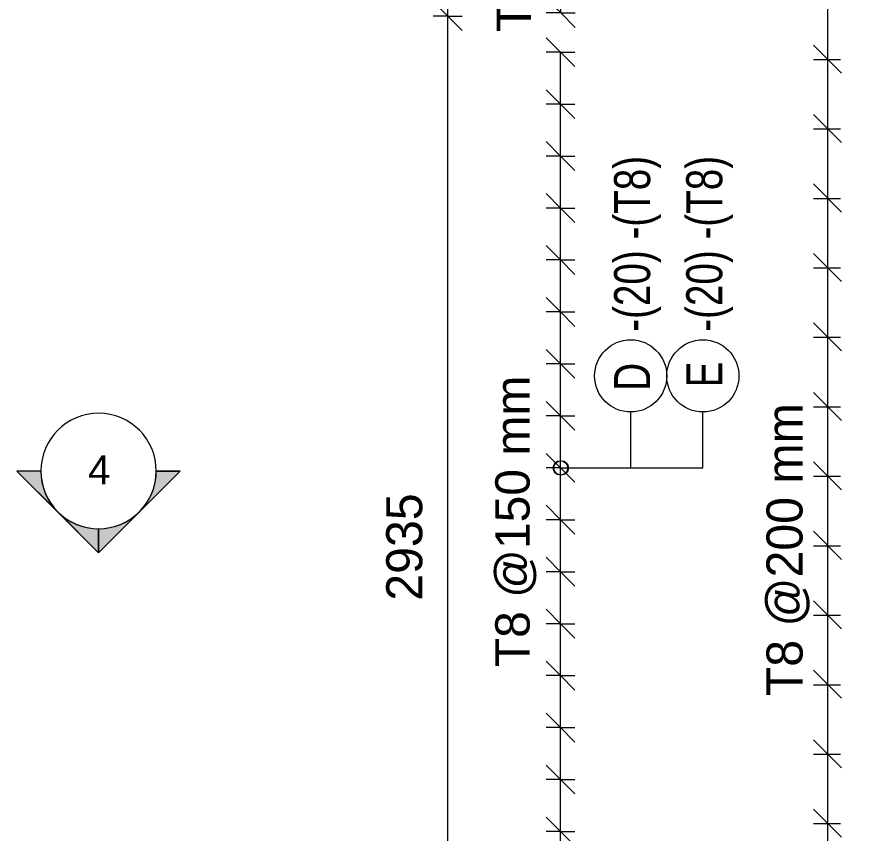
# Model space of a CAD drawing. Header units: millimetres. Extents: x -12508 to 11584, y -2169 to 13538.
# Drawn here: x -8326 to -5980, y 26 to 2288 of the extents above; entities that cross this region are included whole.
import ezdxf

# ---------------------------------------------------------------- set-up
doc = ezdxf.new("R2010")
doc.units = ezdxf.units.MM
for name, color, linetype, lineweight in [('A-ANNO-DIMS', 211, 'Continuous', 9), ('A-ANNO-DIMS-40', 211, 'Continuous', 9), ('A-DETL-MBND', 5, 'Continuous', 18), ('G-ANNO-SYMB', 111, 'Continuous', 9), ('S-RBAR-IDEN', 171, 'Continuous', 9)]:
    doc.layers.add(name, color=color, linetype=linetype, lineweight=lineweight)
doc.styles.add('Arial', font='arial.ttf', dxfattribs={"height": 80})
doc.styles.add('Arial_1', font='arial.ttf', dxfattribs={"height": 95.25})
doc.styles.add('Nirmala UI Semilight', font='NirmalaS.ttf', dxfattribs={"width": 0.8, "height": 100})
doc.styles.add('Nirmala UI Semilight_1', font='NirmalaS.ttf', dxfattribs={"height": 100})
doc.dimstyles.new('Arrow_Filled_-_2_5_NI_UI', dxfattribs={"dimscale": 304.8, "dimtxt": 104.736395, "dimasz": 0.262467, "dimexe": 0.131234, "dimexo": 0.0625, "dimgap": 0.131234, "dimtad": 1, "dimdec": 4, "dimzin": 0, "dimdsep": 46, "dimtxsty": 'Nirmala UI Semilight_1', "dimblk1": 'OBLIQUE', "dimblk2": 'OBLIQUE', "dimsah": 1, "dimcen": 0.09, "dimazin": 0, "dimtfac": 1, "dimtdec": 4, "dimtix": 1, "dimtmove": 0, "dimatfit": 3, "dimfxl": 0.131234, "dimfxlon": 1, "dimtvp": 1, "dimtolj": 1, "dimtzin": 0, "dimarcsym": 2})
doc.dimstyles.new('Arrow_Filled_-_2_5_NI_UI_1', dxfattribs={"dimscale": 304.8, "dimtxt": 104.736395, "dimasz": 0.262467, "dimexe": 0.131234, "dimexo": 0.0625, "dimgap": 0.131234, "dimtad": 1, "dimdec": 4, "dimzin": 0, "dimdsep": 46, "dimtxsty": 'Nirmala UI Semilight', "dimblk1": 'OBLIQUE', "dimblk2": 'OBLIQUE', "dimsah": 1, "dimcen": 0.09, "dimazin": 0, "dimtfac": 1, "dimtdec": 4, "dimtix": 1, "dimtmove": 0, "dimatfit": 3, "dimfxl": 0.131234, "dimfxlon": 1, "dimtvp": 1, "dimtolj": 1, "dimtzin": 0, "dimarcsym": 2})
doc.dimstyles.new('Arrow_Filled_-_2_5_NI_UI_2', dxfattribs={"dimscale": 304.8, "dimtxt": 104.736395, "dimasz": 0.262467, "dimexe": 0.131234, "dimexo": 0.0625, "dimgap": 0.131234, "dimtad": 1, "dimdec": 4, "dimzin": 0, "dimdsep": 46, "dimtxsty": 'Arial_1', "dimblk1": 'OBLIQUE', "dimblk2": 'OBLIQUE', "dimsah": 1, "dimcen": 0.09, "dimazin": 0, "dimtfac": 1, "dimtdec": 4, "dimtix": 1, "dimtmove": 0, "dimatfit": 3, "dimfxl": 0.131234, "dimfxlon": 1, "dimtvp": 1, "dimtolj": 1, "dimtzin": 0, "dimarcsym": 2})

# ---------------------------------------------------------------- blocks, each defined once
blk = doc.blocks.new('Detail View - M_Section Head - Filled SHOP DWG-1002450-Elevation Front 1')
at = {"layer": 'G-ANNO-SYMB'}
h = blk.add_hatch(color=256, dxfattribs=at)
edge = h.paths.add_edge_path()
edge.add_line((-8325.5, 3729.4), (-8259.2, 3729.4))
edge.add_arc((-8099.2, 3729.4), 160, 180, 225)
edge.add_line((-8212.4, 3616.3), (-8325.5, 3729.4))
h = blk.add_hatch(color=256, dxfattribs=at)
edge = h.paths.add_edge_path()
edge.add_line((-7873, 3729.4), (-7986.1, 3616.3))
edge.add_arc((-8099.2, 3729.4), 160, 315, 360)
edge.add_line((-7939.2, 3729.4), (-7873, 3729.4))
h = blk.add_hatch(color=256, dxfattribs=at)
edge = h.paths.add_edge_path()
edge.add_line((-8099.2, 3503.1), (-8212.4, 3616.3))
edge.add_arc((-8099.2, 3729.4), 160, 225, 270)
edge.add_line((-8099.2, 3569.4), (-8099.2, 3503.1))
h = blk.add_hatch(color=256, dxfattribs=at)
edge = h.paths.add_edge_path()
edge.add_line((-8099.2, 3503.1), (-8099.2, 3569.4))
edge.add_arc((-8099.2, 3729.4), 160, 270, 315)
edge.add_line((-7986.1, 3616.3), (-8099.2, 3503.1))
for p, q in [((-8099.2, 3503.1), (-8325.5, 3729.4)), ((-8259.2, 3729.4), (-8325.5, 3729.4)), ((-8325.5, 3729.4), (-8212.4, 3616.3)), ((-8259.2, 3729.4), (-8325.5, 3729.4)), ((-8099.2, 3503.1), (-7873, 3729.4)), ((-7986.1, 3616.3), (-7873, 3729.4)), ((-7939.2, 3729.4), (-7873, 3729.4)), ((-7873, 3729.4), (-7939.2, 3729.4)), ((-8212.4, 3616.3), (-8099.2, 3503.1)), ((-8099.2, 3503.1), (-7986.1, 3616.3)), ((-8099.2, 3569.4), (-8099.2, 3503.1)), ((-8099.2, 3503.1), (-8099.2, 3569.4))]:
    blk.add_line(p, q, dxfattribs=at)
for start, end in [(360, 180), (180, 360), (180, 225), (315, 0), (225, 270), (270, 315)]:
    blk.add_arc((-8099.2, 3729.4), 160, start, end, dxfattribs=at)
blk = doc.blocks.new('DIMBLOCK3-Elevation Front 1')
at = {"layer": 'A-ANNO-DIMS-40'}
for p, q in [((-6818.3, 2398.2), (-6858.3, 2438.2)), ((-6818.3, 2398.2), (-6858.3, 2398.2)), ((-6818.3, 2298.6), (-6818.3, 2398.2)), ((-6818.3, 2398.2), (-6778.3, 2358.2)), ((-6818.3, 2398.2), (-6778.3, 2398.2)), ((-6818.3, 2298.6), (-6858.3, 2338.6)), ((-6818.3, 2298.6), (-6858.3, 2298.6)), ((-6818.3, 2298.6), (-6778.3, 2258.6)), ((-6818.3, 2298.6), (-6778.3, 2298.6))]:
    blk.add_line(p, q, dxfattribs=at)
blk = doc.blocks.new('_Oblique')
at = {"color": 0, "linetype": 'ByBlock', "lineweight": -2}
blk.add_line((-0.5, -0.5), (0.5, 0.5), dxfattribs=at)
blk = doc.blocks.new('DIMBLOCK10-Elevation Front 1')
at = {"layer": 'A-ANNO-DIMS-40'}
for p, q in [((-6818.3, 2995.9), (-6858.3, 3035.9)), ((-6818.3, 2995.9), (-6858.3, 2995.9)), ((-6818.3, 2298.6), (-6818.3, 2995.9)), ((-6818.3, 2896.3), (-6818.3, 2995.9)), ((-6818.3, 2995.9), (-6778.3, 2955.9)), ((-6818.3, 2995.9), (-6778.3, 2995.9)), ((-6818.3, 2896.3), (-6858.3, 2936.3)), ((-6818.3, 2896.3), (-6858.3, 2896.3)), ((-6818.3, 2796.6), (-6818.3, 2896.3)), ((-6818.3, 2896.3), (-6778.3, 2856.3)), ((-6818.3, 2896.3), (-6778.3, 2896.3)), ((-6818.3, 2796.6), (-6858.3, 2836.6)), ((-6818.3, 2796.6), (-6858.3, 2796.6)), ((-6818.3, 2697), (-6818.3, 2796.6)), ((-6818.3, 2796.6), (-6778.3, 2756.6)), ((-6818.3, 2796.6), (-6778.3, 2796.6)), ((-6818.3, 2697), (-6858.3, 2737)), ((-6818.3, 2697), (-6858.3, 2697)), ((-6818.3, 2597.4), (-6818.3, 2697)), ((-6818.3, 2697), (-6778.3, 2657)), ((-6818.3, 2697), (-6778.3, 2697)), ((-6818.3, 2597.4), (-6858.3, 2637.4)), ((-6818.3, 2597.4), (-6858.3, 2597.4)), ((-6818.3, 2497.8), (-6818.3, 2597.4)), ((-6818.3, 2597.4), (-6778.3, 2557.4)), ((-6818.3, 2597.4), (-6778.3, 2597.4)), ((-6818.3, 2497.8), (-6858.3, 2537.8)), ((-6818.3, 2497.8), (-6858.3, 2497.8)), ((-6818.3, 2398.2), (-6818.3, 2497.8)), ((-6818.3, 2497.8), (-6778.3, 2457.8)), ((-6818.3, 2497.8), (-6778.3, 2497.8)), ((-6818.3, 2398.2), (-6858.3, 2438.2)), ((-6818.3, 2398.2), (-6858.3, 2398.2)), ((-6818.3, 2298.6), (-6818.3, 2398.2)), ((-6818.3, 2398.2), (-6778.3, 2358.2)), ((-6818.3, 2398.2), (-6778.3, 2398.2)), ((-6818.3, 2298.6), (-6858.3, 2338.6)), ((-6818.3, 2298.6), (-6858.3, 2298.6)), ((-6818.3, 2298.6), (-6778.3, 2258.6)), ((-6818.3, 2298.6), (-6778.3, 2298.6))]:
    blk.add_line(p, q, dxfattribs=at)
blk = doc.blocks.new('_None')
blk = doc.blocks.new('DIMBLOCK14-Elevation Front 1')
at = {"layer": 'A-ANNO-DIMS-40'}
for p, q in [((-6818.9, 30.7), (-6858.9, 70.7)), ((-6818.9, 30.7), (-6858.9, 30.7)), ((-6818.9, -113.3), (-6818.9, 30.7)), ((-6818.9, 30.7), (-6778.9, -9.3)), ((-6818.9, 30.7), (-6778.9, 30.7)), ((-6818.9, -113.3), (-6858.9, -73.3)), ((-6818.9, -113.3), (-6858.9, -113.3)), ((-6818.9, -113.3), (-6778.9, -153.3)), ((-6818.9, -113.3), (-6778.9, -113.3))]:
    blk.add_line(p, q, dxfattribs=at)
blk = doc.blocks.new('DIMBLOCK15-Elevation Front 1')
at = {"layer": 'A-ANNO-DIMS-40'}
for p, q in [((-6818.9, 174.6), (-6858.9, 214.6)), ((-6818.9, 174.6), (-6858.9, 174.6)), ((-6818.9, 30.7), (-6818.9, 174.6)), ((-6818.9, 174.6), (-6778.9, 134.6)), ((-6818.9, 174.6), (-6778.9, 174.6)), ((-6818.9, 30.7), (-6858.9, 70.7)), ((-6818.9, 30.7), (-6858.9, 30.7)), ((-6818.9, 30.7), (-6778.9, -9.3)), ((-6818.9, 30.7), (-6778.9, 30.7))]:
    blk.add_line(p, q, dxfattribs=at)
blk = doc.blocks.new('DIMBLOCK16-Elevation Front 1')
at = {"layer": 'A-ANNO-DIMS-40'}
for p, q in [((-6818.9, 318.5), (-6858.9, 358.5)), ((-6818.9, 318.5), (-6858.9, 318.5)), ((-6818.9, 174.6), (-6818.9, 318.5)), ((-6818.9, 318.5), (-6778.9, 278.5)), ((-6818.9, 318.5), (-6778.9, 318.5)), ((-6818.9, 174.6), (-6858.9, 214.6)), ((-6818.9, 174.6), (-6858.9, 174.6)), ((-6818.9, 174.6), (-6778.9, 134.6)), ((-6818.9, 174.6), (-6778.9, 174.6))]:
    blk.add_line(p, q, dxfattribs=at)
blk = doc.blocks.new('DIMBLOCK17-Elevation Front 1')
at = {"layer": 'A-ANNO-DIMS-40'}
for p, q in [((-6818.9, 462.5), (-6858.9, 502.5)), ((-6818.9, 462.5), (-6858.9, 462.5)), ((-6818.9, 318.5), (-6818.9, 462.5)), ((-6818.9, 462.5), (-6778.9, 422.5)), ((-6818.9, 462.5), (-6778.9, 462.5)), ((-6818.9, 318.5), (-6858.9, 358.5)), ((-6818.9, 318.5), (-6858.9, 318.5)), ((-6818.9, 318.5), (-6778.9, 278.5)), ((-6818.9, 318.5), (-6778.9, 318.5))]:
    blk.add_line(p, q, dxfattribs=at)
blk = doc.blocks.new('DIMBLOCK18-Elevation Front 1')
at = {"layer": 'A-ANNO-DIMS-40'}
for p, q in [((-6818.9, 606.4), (-6858.9, 646.4)), ((-6818.9, 606.4), (-6858.9, 606.4)), ((-6818.9, 462.5), (-6818.9, 606.4)), ((-6818.9, 606.4), (-6778.9, 566.4)), ((-6818.9, 606.4), (-6778.9, 606.4)), ((-6818.9, 462.5), (-6858.9, 502.5)), ((-6818.9, 462.5), (-6858.9, 462.5)), ((-6818.9, 462.5), (-6778.9, 422.5)), ((-6818.9, 462.5), (-6778.9, 462.5))]:
    blk.add_line(p, q, dxfattribs=at)
blk = doc.blocks.new('DIMBLOCK19-Elevation Front 1')
at = {"layer": 'A-ANNO-DIMS-40'}
for p, q in [((-6818.9, 750.4), (-6858.9, 790.4)), ((-6818.9, 750.4), (-6858.9, 750.4)), ((-6818.9, 606.4), (-6818.9, 750.4)), ((-6818.9, 750.4), (-6778.9, 710.4)), ((-6818.9, 750.4), (-6778.9, 750.4)), ((-6818.9, 606.4), (-6858.9, 646.4)), ((-6818.9, 606.4), (-6858.9, 606.4)), ((-6818.9, 606.4), (-6778.9, 566.4)), ((-6818.9, 606.4), (-6778.9, 606.4))]:
    blk.add_line(p, q, dxfattribs=at)
blk = doc.blocks.new('DIMBLOCK20-Elevation Front 1')
at = {"layer": 'A-ANNO-DIMS-40'}
for p, q in [((-6818.9, 894.3), (-6858.9, 934.3)), ((-6818.9, 894.3), (-6858.9, 894.3)), ((-6818.9, 750.4), (-6818.9, 894.3)), ((-6818.9, 894.3), (-6778.9, 854.3)), ((-6818.9, 894.3), (-6778.9, 894.3)), ((-6818.9, 750.4), (-6858.9, 790.4)), ((-6818.9, 750.4), (-6858.9, 750.4)), ((-6818.9, 750.4), (-6778.9, 710.4)), ((-6818.9, 750.4), (-6778.9, 750.4))]:
    blk.add_line(p, q, dxfattribs=at)
blk = doc.blocks.new('DIMBLOCK21-Elevation Front 1')
at = {"layer": 'A-ANNO-DIMS-40'}
for p, q in [((-6818.9, 1038.3), (-6858.9, 1078.3)), ((-6818.9, 1038.3), (-6858.9, 1038.3)), ((-6818.9, 894.3), (-6818.9, 1038.3)), ((-6818.9, 1038.3), (-6778.9, 998.3)), ((-6818.9, 1038.3), (-6778.9, 1038.3)), ((-6818.9, 894.3), (-6858.9, 934.3)), ((-6818.9, 894.3), (-6858.9, 894.3)), ((-6818.9, 894.3), (-6778.9, 854.3)), ((-6818.9, 894.3), (-6778.9, 894.3))]:
    blk.add_line(p, q, dxfattribs=at)
blk = doc.blocks.new('DIMBLOCK22-Elevation Front 1')
at = {"layer": 'A-ANNO-DIMS-40'}
for p, q in [((-6818.9, 1182.2), (-6858.9, 1222.2)), ((-6818.9, 1182.2), (-6858.9, 1182.2)), ((-6818.9, 1038.3), (-6818.9, 1182.2)), ((-6818.9, 1182.2), (-6778.9, 1142.2)), ((-6818.9, 1182.2), (-6778.9, 1182.2)), ((-6818.9, 1038.3), (-6858.9, 1078.3)), ((-6818.9, 1038.3), (-6858.9, 1038.3)), ((-6818.9, 1038.3), (-6778.9, 998.3)), ((-6818.9, 1038.3), (-6778.9, 1038.3))]:
    blk.add_line(p, q, dxfattribs=at)
blk = doc.blocks.new('DIMBLOCK23-Elevation Front 1')
at = {"layer": 'A-ANNO-DIMS-40'}
for p, q in [((-6818.9, 1326.2), (-6858.9, 1366.2)), ((-6818.9, 1326.2), (-6858.9, 1326.2)), ((-6818.9, 1182.2), (-6818.9, 1326.2)), ((-6818.9, 1326.2), (-6778.9, 1286.2)), ((-6818.9, 1326.2), (-6778.9, 1326.2)), ((-6818.9, 1182.2), (-6858.9, 1222.2)), ((-6818.9, 1182.2), (-6858.9, 1182.2)), ((-6818.9, 1182.2), (-6778.9, 1142.2)), ((-6818.9, 1182.2), (-6778.9, 1182.2))]:
    blk.add_line(p, q, dxfattribs=at)
blk = doc.blocks.new('DIMBLOCK24-Elevation Front 1')
at = {"layer": 'A-ANNO-DIMS-40'}
for p, q in [((-6818.9, 1470.1), (-6858.9, 1510.1)), ((-6818.9, 1470.1), (-6858.9, 1470.1)), ((-6818.9, 1326.2), (-6818.9, 1470.1)), ((-6818.9, 1470.1), (-6778.9, 1430.1)), ((-6818.9, 1470.1), (-6778.9, 1470.1)), ((-6818.9, 1326.2), (-6858.9, 1366.2)), ((-6818.9, 1326.2), (-6858.9, 1326.2)), ((-6818.9, 1326.2), (-6778.9, 1286.2)), ((-6818.9, 1326.2), (-6778.9, 1326.2))]:
    blk.add_line(p, q, dxfattribs=at)
blk = doc.blocks.new('DIMBLOCK25-Elevation Front 1')
at = {"layer": 'A-ANNO-DIMS-40'}
for p, q in [((-6818.9, 1614.1), (-6858.9, 1654.1)), ((-6818.9, 1614.1), (-6858.9, 1614.1)), ((-6818.9, 1470.1), (-6818.9, 1614.1)), ((-6818.9, 1614.1), (-6778.9, 1574.1)), ((-6818.9, 1614.1), (-6778.9, 1614.1)), ((-6818.9, 1470.1), (-6858.9, 1510.1)), ((-6818.9, 1470.1), (-6858.9, 1470.1)), ((-6818.9, 1470.1), (-6778.9, 1430.1)), ((-6818.9, 1470.1), (-6778.9, 1470.1))]:
    blk.add_line(p, q, dxfattribs=at)
blk = doc.blocks.new('DIMBLOCK26-Elevation Front 1')
at = {"layer": 'A-ANNO-DIMS-40'}
for p, q in [((-6818.9, 1758), (-6858.9, 1798)), ((-6818.9, 1758), (-6858.9, 1758)), ((-6818.9, 1614.1), (-6818.9, 1758)), ((-6818.9, 1758), (-6778.9, 1718)), ((-6818.9, 1758), (-6778.9, 1758)), ((-6818.9, 1614.1), (-6858.9, 1654.1)), ((-6818.9, 1614.1), (-6858.9, 1614.1)), ((-6818.9, 1614.1), (-6778.9, 1574.1)), ((-6818.9, 1614.1), (-6778.9, 1614.1))]:
    blk.add_line(p, q, dxfattribs=at)
blk = doc.blocks.new('DIMBLOCK27-Elevation Front 1')
at = {"layer": 'A-ANNO-DIMS-40'}
for p, q in [((-6818.9, 1902), (-6858.9, 1942)), ((-6818.9, 1902), (-6858.9, 1902)), ((-6818.9, 1758), (-6818.9, 1902)), ((-6818.9, 1902), (-6778.9, 1862)), ((-6818.9, 1902), (-6778.9, 1902)), ((-6818.9, 1758), (-6858.9, 1798)), ((-6818.9, 1758), (-6858.9, 1758)), ((-6818.9, 1758), (-6778.9, 1718)), ((-6818.9, 1758), (-6778.9, 1758))]:
    blk.add_line(p, q, dxfattribs=at)
blk = doc.blocks.new('DIMBLOCK28-Elevation Front 1')
at = {"layer": 'A-ANNO-DIMS-40'}
for p, q in [((-6818.9, 2045.9), (-6858.9, 2085.9)), ((-6818.9, 2045.9), (-6858.9, 2045.9)), ((-6818.9, 1902), (-6818.9, 2045.9)), ((-6818.9, 2045.9), (-6778.9, 2005.9)), ((-6818.9, 2045.9), (-6778.9, 2045.9)), ((-6818.9, 1902), (-6858.9, 1942)), ((-6818.9, 1902), (-6858.9, 1902)), ((-6818.9, 1902), (-6778.9, 1862)), ((-6818.9, 1902), (-6778.9, 1902))]:
    blk.add_line(p, q, dxfattribs=at)
blk = doc.blocks.new('DIMBLOCK29-Elevation Front 1')
at = {"layer": 'A-ANNO-DIMS-40'}
for p, q in [((-6818.9, 2189.9), (-6858.9, 2229.9)), ((-6818.9, 2189.9), (-6858.9, 2189.9)), ((-6818.9, 2045.9), (-6818.9, 2189.9)), ((-6818.9, 2189.9), (-6778.9, 2149.9)), ((-6818.9, 2189.9), (-6778.9, 2189.9)), ((-6818.9, 2045.9), (-6858.9, 2085.9)), ((-6818.9, 2045.9), (-6858.9, 2045.9)), ((-6818.9, 2045.9), (-6778.9, 2005.9)), ((-6818.9, 2045.9), (-6778.9, 2045.9))]:
    blk.add_line(p, q, dxfattribs=at)
blk = doc.blocks.new('DIMBLOCK30-Elevation Front 1')
at = {"layer": 'A-ANNO-DIMS-40'}
for p, q in [((-6818.9, 2189.9), (-6858.9, 2229.9)), ((-6818.9, 2189.9), (-6858.9, 2189.9)), ((-6818.8, -545.1), (-6818.9, 2189.9)), ((-6818.9, 2045.9), (-6818.9, 2189.9)), ((-6818.9, 2189.9), (-6778.9, 2149.9)), ((-6818.9, 2189.9), (-6778.9, 2189.9)), ((-6818.9, 2045.9), (-6858.9, 2085.9)), ((-6818.9, 2045.9), (-6858.9, 2045.9)), ((-6818.9, 1902), (-6818.9, 2045.9)), ((-6818.9, 2045.9), (-6778.9, 2005.9)), ((-6818.9, 2045.9), (-6778.9, 2045.9)), ((-6818.9, 1902), (-6858.9, 1942)), ((-6818.9, 1902), (-6858.9, 1902)), ((-6818.9, 1758), (-6818.9, 1902)), ((-6818.9, 1902), (-6778.9, 1862)), ((-6818.9, 1902), (-6778.9, 1902)), ((-6818.9, 1758), (-6858.9, 1798)), ((-6818.9, 1758), (-6858.9, 1758)), ((-6818.9, 1614.1), (-6818.9, 1758)), ((-6818.9, 1758), (-6778.9, 1718)), ((-6818.9, 1758), (-6778.9, 1758)), ((-6818.9, 1614.1), (-6858.9, 1654.1)), ((-6818.9, 1614.1), (-6858.9, 1614.1)), ((-6818.9, 1470.1), (-6818.9, 1614.1)), ((-6818.9, 1614.1), (-6778.9, 1574.1)), ((-6818.9, 1614.1), (-6778.9, 1614.1)), ((-6818.9, 1470.1), (-6858.9, 1510.1)), ((-6818.9, 1470.1), (-6858.9, 1470.1)), ((-6818.9, 1326.2), (-6818.9, 1470.1)), ((-6818.9, 1470.1), (-6778.9, 1430.1)), ((-6818.9, 1470.1), (-6778.9, 1470.1)), ((-6818.9, 1326.2), (-6858.9, 1366.2)), ((-6818.9, 1326.2), (-6858.9, 1326.2)), ((-6818.9, 1182.2), (-6818.9, 1326.2)), ((-6818.9, 1326.2), (-6778.9, 1286.2)), ((-6818.9, 1326.2), (-6778.9, 1326.2)), ((-6818.9, 1182.2), (-6858.9, 1222.2)), ((-6818.9, 1182.2), (-6858.9, 1182.2)), ((-6818.9, 1038.3), (-6818.9, 1182.2)), ((-6818.9, 1182.2), (-6778.9, 1142.2)), ((-6818.9, 1182.2), (-6778.9, 1182.2)), ((-6818.9, 1038.3), (-6858.9, 1078.3)), ((-6818.9, 1038.3), (-6858.9, 1038.3)), ((-6818.9, 894.3), (-6818.9, 1038.3)), ((-6818.9, 1038.3), (-6778.9, 998.3)), ((-6818.9, 1038.3), (-6778.9, 1038.3)), ((-6818.9, 894.3), (-6858.9, 934.3)), ((-6818.9, 894.3), (-6858.9, 894.3)), ((-6818.9, 750.4), (-6818.9, 894.3)), ((-6818.9, 894.3), (-6778.9, 854.3)), ((-6818.9, 894.3), (-6778.9, 894.3)), ((-6818.9, 750.4), (-6858.9, 790.4)), ((-6818.9, 750.4), (-6858.9, 750.4)), ((-6818.9, 606.4), (-6818.9, 750.4)), ((-6818.9, 750.4), (-6778.9, 710.4)), ((-6818.9, 750.4), (-6778.9, 750.4)), ((-6818.9, 606.4), (-6858.9, 646.4)), ((-6818.9, 606.4), (-6858.9, 606.4)), ((-6818.9, 462.5), (-6818.9, 606.4)), ((-6818.9, 606.4), (-6778.9, 566.4)), ((-6818.9, 606.4), (-6778.9, 606.4)), ((-6818.9, 462.5), (-6858.9, 502.5)), ((-6818.9, 462.5), (-6858.9, 462.5)), ((-6818.9, 318.5), (-6818.9, 462.5)), ((-6818.9, 462.5), (-6778.9, 422.5)), ((-6818.9, 462.5), (-6778.9, 462.5)), ((-6818.9, 318.5), (-6858.9, 358.5)), ((-6818.9, 318.5), (-6858.9, 318.5)), ((-6818.9, 174.6), (-6818.9, 318.5)), ((-6818.9, 318.5), (-6778.9, 278.5)), ((-6818.9, 318.5), (-6778.9, 318.5)), ((-6818.9, 174.6), (-6858.9, 214.6)), ((-6818.9, 174.6), (-6858.9, 174.6)), ((-6818.9, 30.7), (-6818.9, 174.6)), ((-6818.9, 174.6), (-6778.9, 134.6)), ((-6818.9, 174.6), (-6778.9, 174.6)), ((-6818.9, 30.7), (-6858.9, 70.7)), ((-6818.9, 30.7), (-6858.9, 30.7)), ((-6818.9, -113.3), (-6818.9, 30.7)), ((-6818.9, 30.7), (-6778.9, -9.3)), ((-6818.9, 30.7), (-6778.9, 30.7)), ((-6818.9, -113.3), (-6858.9, -73.3)), ((-6818.9, -113.3), (-6858.9, -113.3)), ((-6818.8, -257.2), (-6818.9, -113.3)), ((-6818.9, -113.3), (-6778.9, -153.3)), ((-6818.9, -113.3), (-6778.9, -113.3)), ((-6818.8, -257.2), (-6858.9, -217.2)), ((-6818.8, -257.2), (-6858.9, -257.2)), ((-6818.8, -401.2), (-6818.8, -257.2)), ((-6818.8, -257.2), (-6778.8, -297.2)), ((-6818.8, -257.2), (-6778.8, -257.2)), ((-6818.8, -401.2), (-6858.8, -361.2)), ((-6818.8, -401.2), (-6858.8, -401.2)), ((-6818.8, -545.1), (-6818.8, -401.2)), ((-6818.8, -401.2), (-6778.8, -441.2)), ((-6818.8, -401.2), (-6778.8, -401.2)), ((-6818.8, -545.1), (-6858.8, -505.1)), ((-6818.8, -545.1), (-6858.8, -545.1)), ((-6818.8, -545.1), (-6778.8, -585.1)), ((-6818.8, -545.1), (-6778.8, -545.1))]:
    blk.add_line(p, q, dxfattribs=at)
blk = doc.blocks.new('M_Rebar Tag_rfa MARK - DOT 1 MM-794228-Elevation Front 1')
at = {"layer": 'S-RBAR-IDEN'}
blk.add_circle((-8351.9, 5212.9), 100, dxfattribs=at)
blk = doc.blocks.new('DIMBLOCK40-Elevation Front 1')
at = {"layer": 'A-ANNO-DIMS-40'}
for p, q in [((-7131.4, 2289.9), (-7171.4, 2329.9)), ((-7131.4, 2289.9), (-7171.4, 2289.9)), ((-7131.4, -645.1), (-7131.4, 2289.9)), ((-7131.4, 2289.9), (-7091.4, 2249.9)), ((-7131.4, 2289.9), (-7091.4, 2289.9)), ((-7131.4, -645.1), (-7171.4, -605.1)), ((-7131.4, -645.1), (-7171.4, -645.1)), ((-7131.4, -645.1), (-7091.4, -685.1)), ((-7131.4, -645.1), (-7091.4, -645.1))]:
    blk.add_line(p, q, dxfattribs=at)
at = {"layer": 'A-ANNO-DIMS-40', "color": 0, "insert": (-7301.9, 670), "char_height": 100, "width": 365.625, "attachment_point": 1, "rotation": 90, "line_spacing_factor": 1.142579, "style": 'Nirmala UI Semilight_1'}
blk.add_mtext('2935', dxfattribs=at)
blk = doc.blocks.new('DIMBLOCK41-Elevation Front 1')
at = {"layer": 'A-ANNO-DIMS-40'}
for p, q in [((-7131.4, 3039.9), (-7171.4, 3079.9)), ((-7131.4, 3039.9), (-7171.4, 3039.9)), ((-7131.4, 2289.9), (-7131.4, 3039.9)), ((-7131.4, 3039.9), (-7091.4, 2999.9)), ((-7131.4, 3039.9), (-7091.4, 3039.9)), ((-7131.4, 2289.9), (-7171.4, 2329.9)), ((-7131.4, 2289.9), (-7171.4, 2289.9)), ((-7131.4, 2289.9), (-7091.4, 2249.9)), ((-7131.4, 2289.9), (-7091.4, 2289.9))]:
    blk.add_line(p, q, dxfattribs=at)
at = {"layer": 'A-ANNO-DIMS-40', "color": 0, "insert": (-7301.9, 2552.5), "char_height": 100, "width": 269.649, "attachment_point": 1, "rotation": 90, "line_spacing_factor": 1.142579, "style": 'Nirmala UI Semilight_1'}
blk.add_mtext('750', dxfattribs=at)
blk = doc.blocks.new('DIMBLOCK42-Elevation Front 1')
at = {"layer": 'A-ANNO-DIMS-40'}
for p, q in [((-6077.5, 2939.9), (-6117.5, 2979.9)), ((-6077.5, 2939.9), (-6117.5, 2939.9)), ((-6077.4, -1295.1), (-6077.5, 2939.9)), ((-6077.5, 2939.9), (-6037.5, 2899.9)), ((-6077.5, 2939.9), (-6037.5, 2939.9)), ((-6077.4, -1295.1), (-6117.4, -1255.1)), ((-6077.4, -1295.1), (-6117.4, -1295.1)), ((-6077.4, -1295.1), (-6037.4, -1335.1)), ((-6077.4, -1295.1), (-6037.4, -1295.1))]:
    blk.add_line(p, q, dxfattribs=at)
at = {"layer": 'A-ANNO-DIMS-40', "color": 0, "insert": (-6247.9, 405.3), "char_height": 100, "width": 1000.899, "attachment_point": 1, "rotation": 90, "line_spacing_factor": 1.142579, "style": 'Nirmala UI Semilight_1'}
blk.add_mtext('T8 @200 mm', dxfattribs=at)

msp = doc.modelspace()

# ---------------------------------------------------------------- linework, layer by layer
at = {"layer": 'A-DETL-MBND'}
for p, q in [((-6117.58156, 2209.81689), (-6039.79982, 2132.03514)), ((-6117.58156, 2169.81689), (-6042.58156, 2169.81689)), ((-6117.57955, 2017.31689), (-6039.79781, 1939.53514)), ((-6117.57955, 1977.31689), (-6042.57955, 1977.31689)), ((-6117.57754, 1824.81689), (-6039.79579, 1747.03514)), ((-6117.57754, 1784.81689), (-6042.57754, 1784.81689)), ((-6117.57553, 1632.31689), (-6039.79378, 1554.53514)), ((-6117.57553, 1592.31689), (-6042.57553, 1592.31689)), ((-6117.57352, 1439.81689), (-6039.79177, 1362.03514)), ((-6117.57352, 1399.81689), (-6042.57352, 1399.81689)), ((-6117.57151, 1247.31689), (-6039.78976, 1169.53514)), ((-6117.57151, 1207.31689), (-6042.57151, 1207.31689)), ((-6117.56949, 1054.81689), (-6039.78775, 977.03514)), ((-6117.56949, 1014.81689), (-6042.56949, 1014.81689)), ((-6117.56748, 862.31689), (-6039.78574, 784.53514)), ((-6117.56748, 822.31689), (-6042.56748, 822.31689)), ((-6117.56547, 669.81689), (-6039.78373, 592.03514)), ((-6117.56547, 629.81689), (-6042.56547, 629.81689)), ((-6117.56346, 477.31689), (-6039.78171, 399.53514)), ((-6117.56346, 437.31689), (-6042.56346, 437.31689)), ((-6117.56145, 284.81689), (-6039.7797, 207.03514)), ((-6117.56145, 244.81689), (-6042.56145, 244.81689)), ((-6117.55944, 92.31689), (-6039.77769, 14.53514)), ((-6117.55944, 52.31689), (-6042.55944, 52.31689))]:
    msp.add_line(p, q, dxfattribs=at)
at = {"layer": 'S-RBAR-IDEN'}
for p, q in [((-6624.22386, 1037.87088), (-6624.22386, 1192.97379)), ((-6424.22386, 1037.87088), (-6424.22386, 1192.97379)), ((-6819.0863, 1037.87088), (-6624.22386, 1037.87088)), ((-6816.82095, 1037.87088), (-6424.22386, 1037.87088))]:
    msp.add_line(p, q, dxfattribs=at)
for centre in [(-6819.0863, 1037.87088), (-6816.82095, 1037.87088)]:
    msp.add_circle(centre, 20, dxfattribs=at)

# ---------------------------------------------------------------- block references
at = {"layer": 'G-ANNO-SYMB'}
msp.add_blockref('Detail View - M_Section Head - Filled SHOP DWG-1002450-Elevation Front 1', (0, -2700), dxfattribs=at)
at = {"layer": 'S-RBAR-IDEN', "rotation": 89.99999999999991}
for p in [(-1411.31169, 9644.88068), (-1211.31169, 9644.88068)]:
    msp.add_blockref('M_Rebar Tag_rfa MARK - DOT 1 MM-794228-Elevation Front 1', p, dxfattribs=at)

# ---------------------------------------------------------------- texts
at = {"layer": 'G-ANNO-SYMB', "insert": (-8128.59489, 1072.46606), "char_height": 80, "width": 76.962, "attachment_point": 1, "style": 'Arial'}
msp.add_mtext('4', dxfattribs=at)
at = {"layer": 'S-RBAR-IDEN', "char_height": 95.25, "width": 990.88575, "attachment_point": 1, "rotation": 90, "style": 'Arial_1', "bg_fill": 3, "box_fill_scale": 0, "bg_fill_color": 256, "bg_fill_true_color": 3254780160, "bg_fill_transparency": 256}
for s, insert in [('T8 @100 mm', (-6996.0216, 2245.80901)), ('T8 @150 mm', (-6999.62707, 485.70473))]:
    msp.add_mtext(s, dxfattribs=dict(at, insert=insert))
at = {"layer": 'S-RBAR-IDEN', "char_height": 100, "attachment_point": 1, "rotation": 90, "style": 'Nirmala UI Semilight'}
for s, insert, width in [('-(20) -(T8)', (-6670.30576, 1415.18514), 584.9112), ('-(20) -(T8)', (-6470.30576, 1415.18514), 584.9112), ('D', (-6670.30576, 1251.72462), 92.3544), ('E', (-6470.30576, 1261.32462), 69.2658)]:
    msp.add_mtext(s, dxfattribs=dict(at, insert=insert, width=width))

# ---------------------------------------------------------------- dimensions: what is measured, and where the dimension line sits
at = {"layer": 'A-ANNO-DIMS'}
for base, p1, p2, override, picture, middle in [((-7131.41557, 3039.86756), (-7171.40774, 2289.85804), (-7171.41557, 3039.86714), {"dimpost": '<>', "dimfxl": 750.0091}, 'DIMBLOCK41-Elevation Front 1', (-7039.73802, 2664.86397)), ((-7131.40774, 2289.85846), (-7171.37707, -645.07628), (-7171.40774, 2289.85804), {"dimpost": '<>', "dimfxl": 2934.934323}, 'DIMBLOCK40-Elevation Front 1', (-7039.6839, 822.39226))]:
    dim = msp.add_linear_dim(base=base, p1=p1, p2=p2, angle=270.00059865, dimstyle='Arrow_Filled_-_2_5_NI_UI', override=override, dxfattribs=at)
    dim.commit()
    dim.dimension.update_dxf_attribs({"geometry": picture, "text_midpoint": middle})
for base, p1, p2, text, dimstyle, override, picture, middle in [((-6818.29184, 2995.861), (-6858.28456, 2298.58658), (-6858.29184, 2995.86059), '697', 'Arrow_Filled_-_2_5_NI_UI_1', {"dimpost": '<>', "dimblk1": 'None', "dimblk2": 'None', "dimsah": 1, "dimfxl": 697.274006}, 'DIMBLOCK10-Elevation Front 1', (-6726.57969, 2647.22496)), ((-6077.49121, 2939.86848), (-6117.44696, -1295.13194), (-6117.49121, 2939.86806), 'T8 @200 mm', 'Arrow_Filled_-_2_5_NI_UI', {"dimpost": '<>', "dimfxl": 4235}, 'DIMBLOCK42-Elevation Front 1', (-5980.07718, 822.36949)), ((-6818.2856, 2398.19757), (-6858.28456, 2298.58658), (-6858.2856, 2398.19715), ' ', 'Arrow_Filled_-_2_5_NI_UI_1', {"dimpost": '<>', "dimfxl": 99.610572}, 'DIMBLOCK3-Elevation Front 1', (-6818.28508, 2348.39229)), ((-6818.87532, 2189.861), (-6858.87382, 2045.91321), (-6858.87532, 2189.86058), ' ', 'Arrow_Filled_-_2_5_NI_UI_2', {"dimpost": '<>', "dimfxl": 143.947368}, 'DIMBLOCK29-Elevation Front 1', (-6818.87457, 2117.88731)), ((-6818.87532, 2189.861), (-6858.84675, -545.13942), (-6858.87532, 2189.86058), '2735', 'Arrow_Filled_-_2_5_NI_UI_2', {"dimpost": '<>', "dimblk1": 'None', "dimblk2": 'None', "dimsah": 1, "dimfxl": 2735}, 'DIMBLOCK30-Elevation Front 1', (-6730.19647, 822.36193)), ((-6818.87382, 2045.91363), (-6858.87232, 1901.96584), (-6858.87382, 2045.91321), ' ', 'Arrow_Filled_-_2_5_NI_UI_2', {"dimpost": '<>', "dimfxl": 143.947368}, 'DIMBLOCK28-Elevation Front 1', (-6818.87307, 1973.93995)), ((-6818.87232, 1901.96626), (-6858.87081, 1758.01848), (-6858.87232, 1901.96584), ' ', 'Arrow_Filled_-_2_5_NI_UI_2', {"dimpost": '<>', "dimfxl": 143.947368}, 'DIMBLOCK27-Elevation Front 1', (-6818.87156, 1829.99258)), ((-6818.87081, 1758.01889), (-6858.86931, 1614.07111), (-6858.87081, 1758.01848), ' ', 'Arrow_Filled_-_2_5_NI_UI_2', {"dimpost": '<>', "dimfxl": 143.947368}, 'DIMBLOCK26-Elevation Front 1', (-6818.87006, 1686.04521)), ((-6818.86931, 1614.07153), (-6858.8678, 1470.12374), (-6858.86931, 1614.07111), ' ', 'Arrow_Filled_-_2_5_NI_UI_2', {"dimpost": '<>', "dimfxl": 143.947368}, 'DIMBLOCK25-Elevation Front 1', (-6818.86856, 1542.09784)), ((-6818.8678, 1470.12416), (-6858.8663, 1326.17637), (-6858.8678, 1470.12374), ' ', 'Arrow_Filled_-_2_5_NI_UI_2', {"dimpost": '<>', "dimfxl": 143.947368}, 'DIMBLOCK24-Elevation Front 1', (-6818.86705, 1398.15047)), ((-6818.8663, 1326.17679), (-6858.8648, 1182.229), (-6858.8663, 1326.17637), ' ', 'Arrow_Filled_-_2_5_NI_UI_2', {"dimpost": '<>', "dimfxl": 143.947368}, 'DIMBLOCK23-Elevation Front 1', (-6818.86555, 1254.2031)), ((-6818.8648, 1182.22942), (-6858.86329, 1038.28163), (-6858.8648, 1182.229), ' ', 'Arrow_Filled_-_2_5_NI_UI_2', {"dimpost": '<>', "dimfxl": 143.947368}, 'DIMBLOCK22-Elevation Front 1', (-6818.86404, 1110.25574)), ((-6818.86329, 1038.28205), (-6858.86179, 894.33427), (-6858.86329, 1038.28163), ' ', 'Arrow_Filled_-_2_5_NI_UI_2', {"dimpost": '<>', "dimfxl": 143.947368}, 'DIMBLOCK21-Elevation Front 1', (-6818.86254, 966.30837)), ((-6818.86179, 894.33468), (-6858.86028, 750.3869), (-6858.86179, 894.33427), ' ', 'Arrow_Filled_-_2_5_NI_UI_2', {"dimpost": '<>', "dimfxl": 143.947368}, 'DIMBLOCK20-Elevation Front 1', (-6818.86104, 822.361)), ((-6818.86028, 750.38731), (-6858.85878, 606.43953), (-6858.86028, 750.3869), ' ', 'Arrow_Filled_-_2_5_NI_UI_2', {"dimpost": '<>', "dimfxl": 143.947368}, 'DIMBLOCK19-Elevation Front 1', (-6818.85953, 678.41363)), ((-6818.85878, 606.43995), (-6858.85728, 462.49216), (-6858.85878, 606.43953), ' ', 'Arrow_Filled_-_2_5_NI_UI_2', {"dimpost": '<>', "dimfxl": 143.947368}, 'DIMBLOCK18-Elevation Front 1', (-6818.85803, 534.46626)), ((-6818.85728, 462.49258), (-6858.85577, 318.54479), (-6858.85728, 462.49216), ' ', 'Arrow_Filled_-_2_5_NI_UI_2', {"dimpost": '<>', "dimfxl": 143.947368}, 'DIMBLOCK17-Elevation Front 1', (-6818.85652, 390.51889)), ((-6818.85577, 318.54521), (-6858.85427, 174.59742), (-6858.85577, 318.54479), ' ', 'Arrow_Filled_-_2_5_NI_UI_2', {"dimpost": '<>', "dimfxl": 143.947368}, 'DIMBLOCK16-Elevation Front 1', (-6818.85502, 246.57153)), ((-6818.85427, 174.59784), (-6858.85276, 30.65005), (-6858.85427, 174.59742), ' ', 'Arrow_Filled_-_2_5_NI_UI_2', {"dimpost": '<>', "dimfxl": 143.947368}, 'DIMBLOCK15-Elevation Front 1', (-6818.85352, 102.62416)), ((-6818.85276, 30.65047), (-6858.85126, -113.29731), (-6858.85276, 30.65005), ' ', 'Arrow_Filled_-_2_5_NI_UI_2', {"dimpost": '<>', "dimfxl": 143.947368}, 'DIMBLOCK14-Elevation Front 1', (-6818.85201, -41.32321))]:
    dim = msp.add_linear_dim(base=base, p1=p1, p2=p2, angle=270.00059865, text=text, dimstyle=dimstyle, override=override, dxfattribs=at)
    dim.commit()
    dim.dimension.update_dxf_attribs({"geometry": picture, "text_midpoint": middle})

doc.saveas('drawing.dxf')
